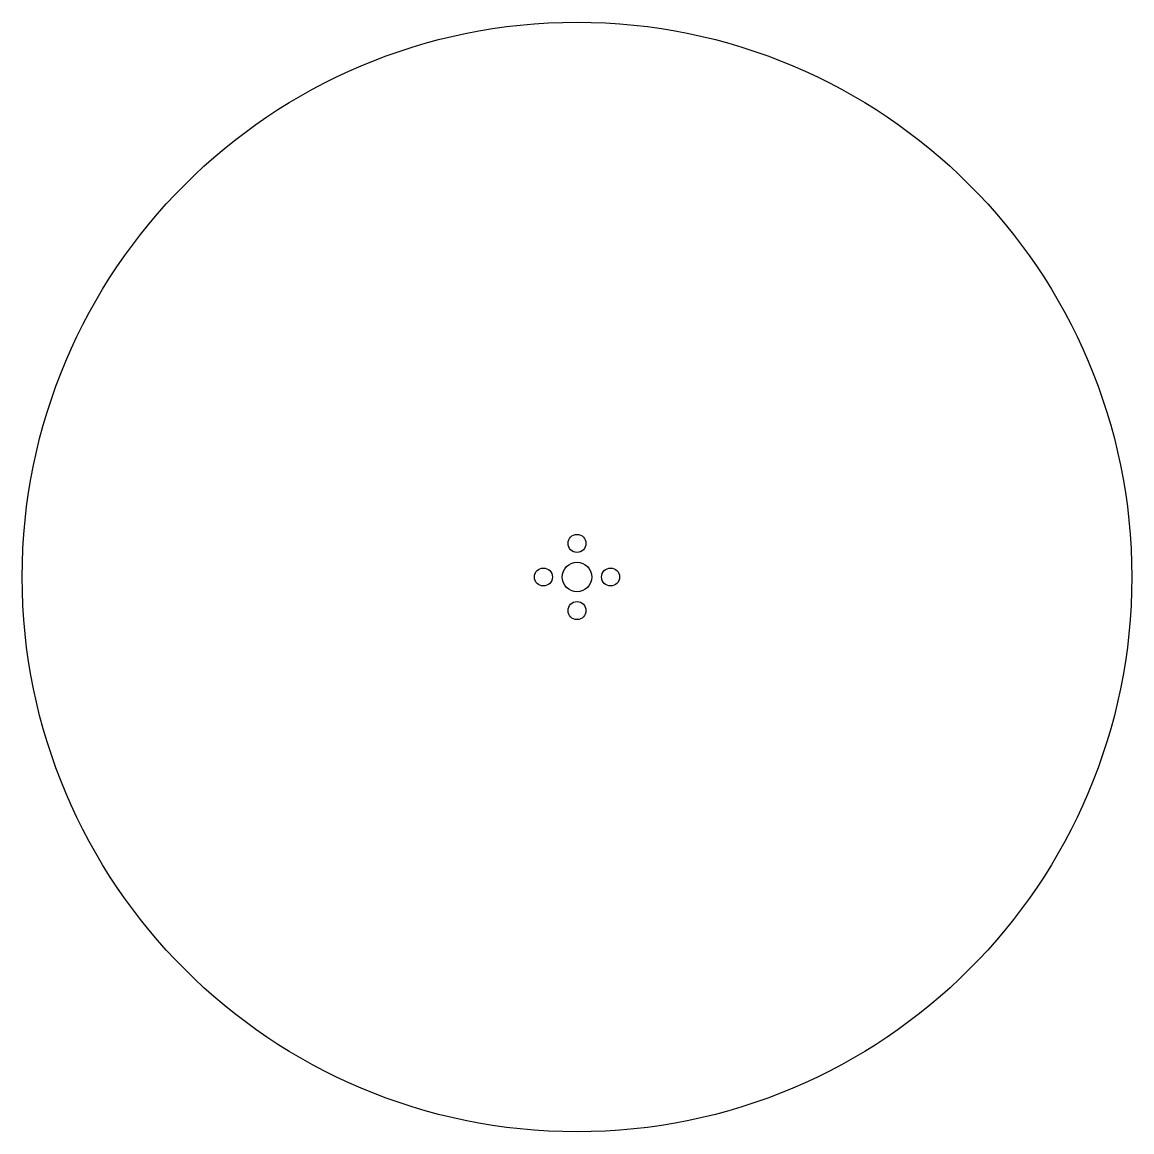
# Model space of a CAD drawing. Header units: millimetres. Extents: x 8 to 218, y -218 to -8.
import ezdxf

# ---------------------------------------------------------------- set-up
doc = ezdxf.new("R2010")
doc.units = ezdxf.units.MM

msp = doc.modelspace()

# ---------------------------------------------------------------- linework, layer by layer
at = {"layer": 'CUT'}
for centre, radius in [((113, -113), 105), ((113, -106.65), 1.7), ((106.65, -113), 1.7), ((113, -113), 2.8), ((119.35, -113), 1.7), ((113, -119.35), 1.7)]:
    msp.add_circle(centre, radius, dxfattribs=at)

doc.saveas('drawing.dxf')
